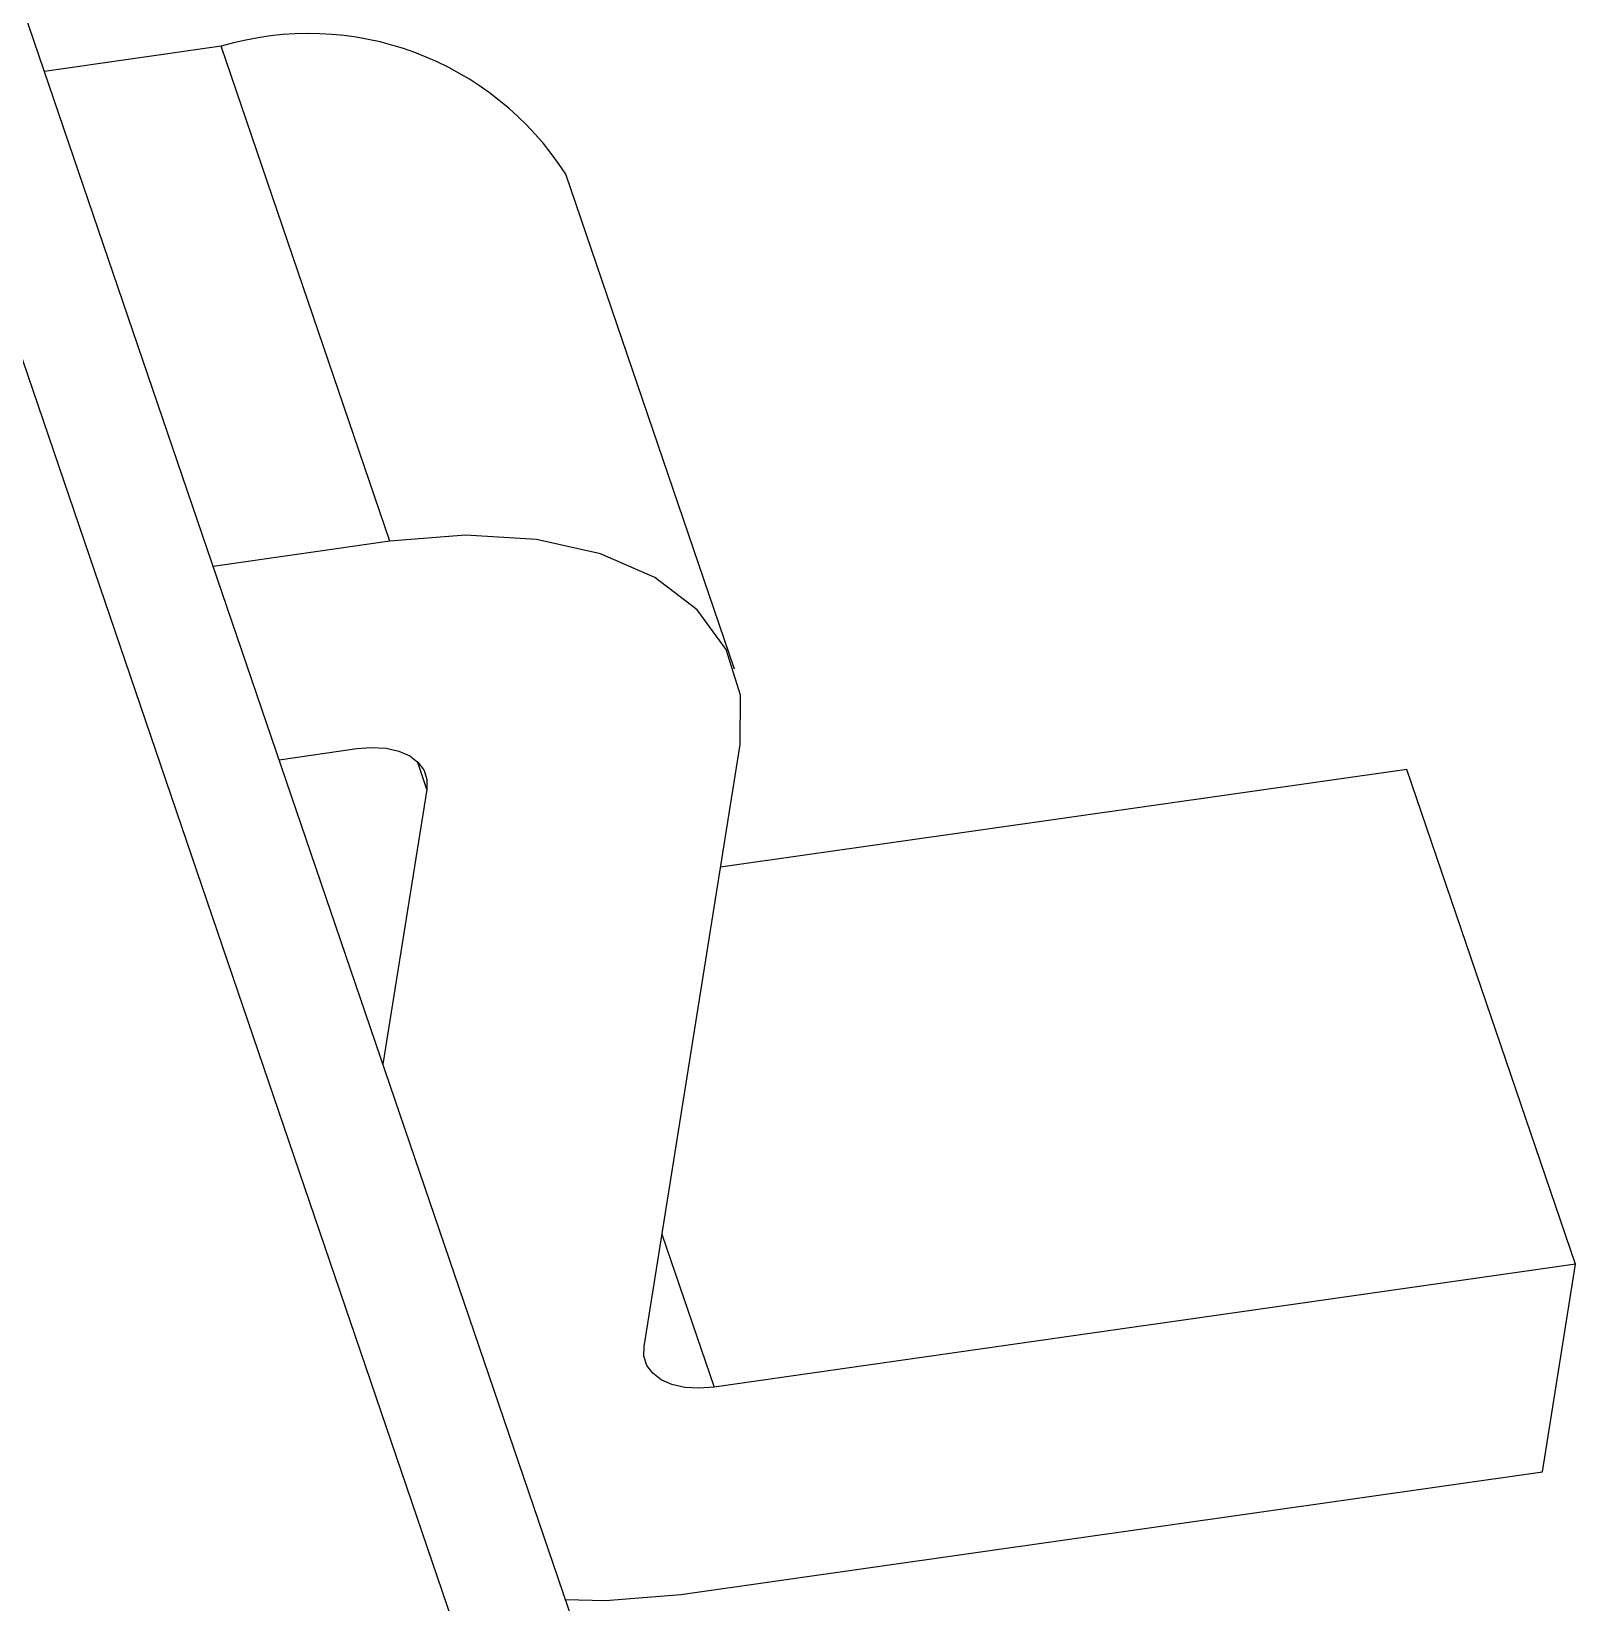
# Model space of a CAD drawing. Header units: millimetres. Extents: x 5 to 415, y 5 to 292.
# Drawn here: x 337.122 to 338.069, y 226.063 to 227.027 of the extents above; entities that cross this region are included whole.
import ezdxf

# ---------------------------------------------------------------- set-up
doc = ezdxf.new("R2010")
doc.units = ezdxf.units.MM

msp = doc.modelspace()

# ---------------------------------------------------------------- linework, layer by layer
at = {"color": 7, "linetype": 'Continuous', "lineweight": 25}
for p, q in [((337.3854, 226.03542), (336.22531, 229.43977)), ((337.4723, 225.99699), (336.30742, 229.41541)), ((337.23808, 227.01772), (337.12974, 227.00226)), ((337.34154, 226.71412), (337.23808, 227.01772)), ((337.55279, 226.63563), (337.44934, 226.93923)), ((337.34154, 226.71412), (337.23319, 226.69866)), ((337.27362, 226.58002), (337.32123, 226.58682)), ((337.49742, 226.22009), (337.55631, 226.58926)), ((337.96526, 226.57411), (337.54431, 226.51404)), ((338.06871, 226.27051), (337.96526, 226.57411)), ((337.36419, 226.56185), (337.33728, 226.3932)), ((338.06871, 226.27051), (337.54037, 226.19512)), ((338.0484, 226.14321), (338.06871, 226.27051)), ((337.52006, 226.06782), (338.0484, 226.14321))]:
    msp.add_line(p, q, dxfattribs=at)
at = {"color": 8, "linetype": 'Continuous', "lineweight": 25}
for p, q in [((337.36419, 226.56185), (337.35838, 226.57889)), ((337.5084, 226.28894), (337.54037, 226.19512))]:
    msp.add_line(p, q, dxfattribs=at)
at = {"color": 7, "linetype": 'Continuous', "lineweight": 25, "flags": 128}
for points in [[(337.55631, 226.58926), (337.55665, 226.61965), (337.54774, 226.64755), (337.52994, 226.67189), (337.50392, 226.69174), (337.47068, 226.70634), (337.43151, 226.71512), (337.3879, 226.71774), (337.34154, 226.71412)], [(337.32123, 226.58682), (337.3305, 226.58754), (337.33923, 226.58702), (337.34706, 226.58526), (337.35371, 226.58234), (337.35891, 226.57837), (337.36247, 226.5735), (337.36425, 226.56792), (337.36419, 226.56185)], [(337.54037, 226.19512), (337.5311, 226.19439), (337.52238, 226.19492), (337.51454, 226.19667), (337.50789, 226.19959), (337.50269, 226.20356), (337.49913, 226.20843), (337.49735, 226.21401), (337.49742, 226.22009)], [(337.44917, 226.06487), (337.4737, 226.06419), (337.52006, 226.06782)]]:
    msp.add_lwpolyline(points, dxfattribs=at)
at = {"color": 7, "linetype": 'Continuous', "lineweight": 25}
msp.add_arc((337.2917, 226.83848), 0.18708, 32.58238, 106.65425, dxfattribs=at)

doc.saveas('drawing.dxf')
